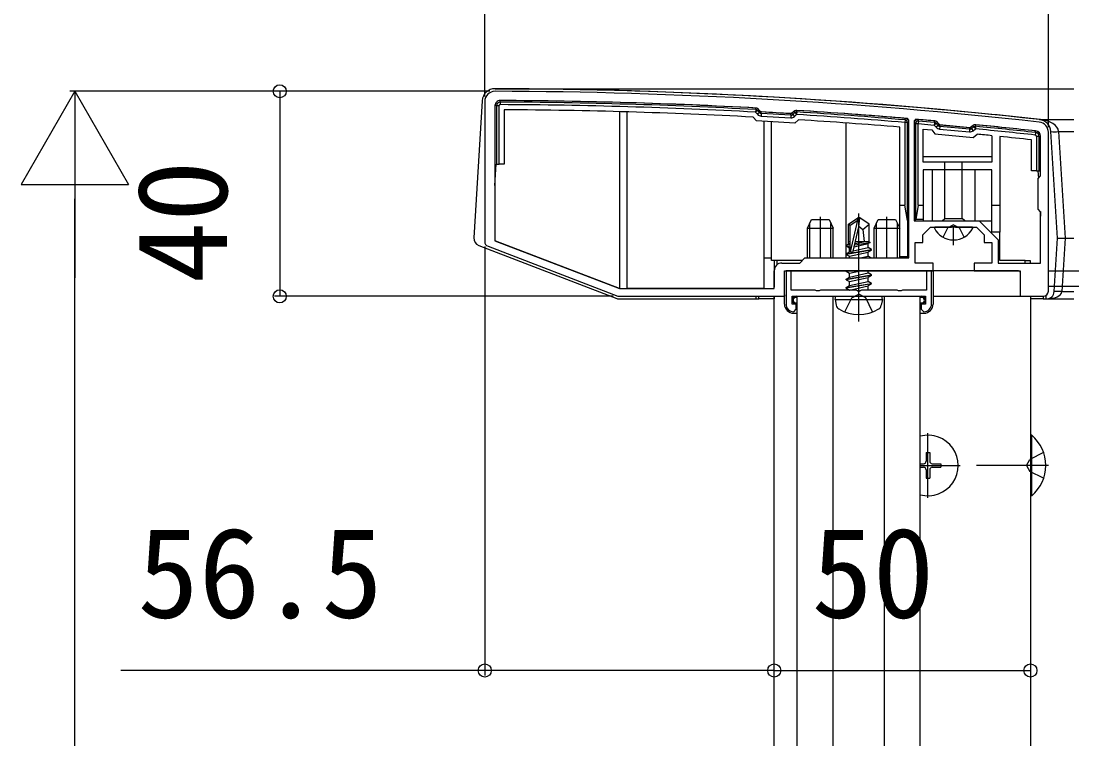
# Model space of a CAD drawing. Units: millimetres, scale not verified. Extents: x -1050 to 1050, y -1571 to 1561.
# Drawn here: x -696.5 to -491.4, y 982.8 to 1122.9 of the extents above; entities that cross this region are included whole.
import ezdxf
from ezdxf.enums import TextEntityAlignment as Align

# ---------------------------------------------------------------- set-up
doc = ezdxf.new("R2010")
doc.units = ezdxf.units.MM
doc.header["$LTSCALE"] = 8
for name, color, linetype in [('0-3_YKK_11', 7, 'Continuous'), ('0-4_YKK_12', 2, 'Continuous'), ('0-5_YKK_13', 4, 'Continuous'), ('0-6_YKK_D', 6, 'Continuous')]:
    doc.layers.add(name, color=color, linetype=linetype)
doc.styles.add('ＭＳ ゴシック', font='')
doc.styles.get('ＭＳ ゴシック').set_extended_font_data('MS Gothic')

msp = doc.modelspace()

# ---------------------------------------------------------------- linework, layer by layer
at = {"layer": '0-3_YKK_11'}
for p, q in [((-606, 1107.2), (-606, 1079.887)), ((-521.874, 1103.742), (-522.2, 1103.443)), ((-496, 1070.2), (-496, 1101.2)), ((-605.359, 1078.953), (-580, 1069.2))]:
    msp.add_line(p, q, dxfattribs=at)
for points in [[(-604, 1106.396), (-604, 1080.038), (-579.721, 1070.7)], [(-552.015, 1105.171), (-552.223, 1105.271), (-552.713, 1105.822), (-552.921, 1105.922)], [(-548, 1075.7), (-544.5, 1075.7), (-543.5, 1076.7), (-523.2, 1076.7), (-523.2, 1103.579), (-523.475, 1103.878)], [(-545.289, 1105.476), (-545.507, 1105.401), (-546.057, 1104.911), (-546.275, 1104.836)], [(-522.2, 1103.443), (-522.2, 1083.9), (-514.5, 1083.9), (-509.503, 1083.9), (-505.8, 1080.197), (-505.8, 1075.7), (-497.5, 1075.7), (-497.5, 1085.7), (-498, 1086.2), (-498, 1092.2), (-497.5, 1092.7), (-497.5, 1100.45)], [(-510.369, 1102.686), (-510.59, 1102.618), (-511.244, 1102.075), (-517.218, 1102.629), (-517.768, 1103.292), (-517.972, 1103.399)], [(-580, 1069.2), (-547.5, 1069.2), (-547.5, 1074.2), (-518.5, 1074.2), (-518.5, 1075.7), (-522, 1075.7), (-522, 1079.7), (-520.5, 1079.7), (-520.5, 1081.2), (-519, 1082.7), (-514.958, 1082.7), (-514.775, 1082.82), (-514.225, 1082.82), (-514.042, 1082.7), (-510, 1082.7), (-508.5, 1081.2), (-508.5, 1079.7), (-507, 1079.7), (-507, 1075.7), (-510.5, 1075.7), (-510.5, 1074.2), (-501.5, 1074.2), (-501.5, 1069.2), (-497, 1069.2)], [(-579.721, 1070.7), (-549.5, 1070.7), (-549.5, 1074.2)], [(-518.8, 1067.7), (-518.8, 1074.2), (-519.8, 1074.2), (-519.8, 1070.4), (-524.48, 1070.4), (-524.74, 1070.25), (-525.26, 1070.25), (-525.52, 1070.4), (-532.48, 1070.4), (-532.74, 1070.25), (-533, 1070.1), (-533.26, 1070.25), (-533.52, 1070.4), (-540.48, 1070.4), (-540.74, 1070.25), (-541.26, 1070.25), (-541.52, 1070.4), (-546.2, 1070.4), (-546.2, 1074.2), (-547.2, 1074.2), (-547.2, 1067.7)], [(-546, 1069.2), (-533, 1069.2), (-520, 1069.2), (-520, 1067.7), (-520.8, 1067.7), (-520.8, 1066.7), (-520.3, 1066.2)], [(-545.7, 1066.2), (-545.2, 1066.7), (-545.2, 1067.7), (-546, 1067.7), (-546, 1069.2)]]:
    msp.add_lwpolyline(points, dxfattribs=at)
for centre, radius, start, end in [((-604, 1107.2), 2, 89.80939, 179.99999), ((-607.32, 109.209), 999.997, 83.71122, 89.80938), ((-603, 1106.396), 1, 89.75176, 180), ((-607.32, 109.206), 998.2, 86.87597, 89.75176), ((-607.319, 109.223), 997.482, 86.49138, 86.82169), ((-607.322, 109.19), 998.215, 85.18167, 86.43713), ((-607.314, 109.281), 998.124, 84.86459, 85.08947), ((-607.32, 109.21), 998.195, 83.73506, 84.42628), ((-498, 1101.2), 2, 359.99999, 83.71124), ((-498.5, 1100.45), 1, 359.99999, 83.73507), ((-605, 1079.887), 1, 180.00003, 248.9625), ((-548, 1074.2), 1.5, 90.00001, 179.99999), ((-497, 1070.2), 1, 270.00001, 359.99999), ((-545.7, 1067.7), 1.5, 180.00001, 269.99999), ((-520.3, 1067.7), 1.5, 270.00001, 359.99999)]:
    msp.add_arc(centre, radius, start, end, dxfattribs=at)
at = {"layer": '0-4_YKK_12'}
for p, q in [((-533, 1064.256), (-533, 1085.329)), ((-549.5, 1069.2), (-547.5, 1069.2)), ((-545, 802.2), (-545, 1069.2)), ((-545, 1069.2), (-521, 1069.2)), ((-538.002, 802.2), (-538.002, 1069.2)), ((-528, 802.2), (-528, 1069.2)), ((-521, 802.2), (-521, 1069.2)), ((-496, 1036.2), (-510, 1036.2))]:
    msp.add_line(p, q, dxfattribs=at)
for points in [[(-499.5, 797.2), (-549.5, 797.2), (-549.5, 1069.2)], [(-518.5, 1069.2), (-499.5, 1069.2), (-499.5, 797.2)]]:
    msp.add_lwpolyline(points, dxfattribs=at)
at = {"layer": '0-5_YKK_13'}
for p, q in [((-603.987, 1109.7), (-491, 1109.7)), ((-606.495, 1107.353), (-608.131, 1080.607)), ((-603.7, 1106.396), (-603.2, 1106.396)), ((-602.997, 1107.096), (-602.999, 1106.596)), ((-602.997, 1107.096), (-602.996, 1107.396)), ((-553.108, 1105.632), (-553.135, 1105.133)), ((-553.108, 1105.632), (-553.092, 1105.931)), ((-552.762, 1105.465), (-552.537, 1105.664)), ((-579.721, 1105.223), (-579.721, 1070.7)), ((-578.221, 1070.7), (-578.221, 1105.181)), ((-553.135, 1105.133), (-552.756, 1104.706)), ((-552.383, 1105.039), (-552.756, 1104.706)), ((-552.038, 1104.872), (-552.067, 1104.373)), ((-552.067, 1104.373), (-546.272, 1104.034)), ((-552.038, 1104.872), (-552.021, 1105.171)), ((-546.243, 1104.533), (-552.038, 1104.872)), ((-546.243, 1104.533), (-546.272, 1104.034)), ((-545.882, 1104.659), (-546.081, 1104.883)), ((-545.456, 1105.038), (-545.882, 1104.659)), ((-545.882, 1104.659), (-545.549, 1104.285)), ((-545.549, 1104.285), (-545.123, 1104.664)), ((-545.456, 1105.038), (-545.123, 1104.664)), ((-545.092, 1105.163), (-545.123, 1104.664)), ((-545.092, 1105.163), (-545.073, 1105.463)), ((-523.958, 1103.617), (-524, 1103.119)), ((-523.958, 1103.617), (-523.933, 1103.916)), ((-521.356, 1103.395), (-521.33, 1103.694)), ((-497.562, 1103.685), (-491, 1103.685)), ((-551.5, 1103.338), (-551.5, 1076.7)), ((-550, 1076.7), (-550, 1103.25)), ((-535.5, 1103.014), (-535.5, 1076.7)), ((-524, 1103.119), (-524, 1087)), ((-523.5, 1103.119), (-524, 1103.119)), ((-523.5, 1084), (-523.5, 1103.119)), ((-523.5, 1103.119), (-523.2, 1103.119)), ((-523.2, 1077), (-523.2, 1103.119)), ((-521.9, 1102.897), (-521.4, 1102.897)), ((-521.9, 1102.897), (-521.9, 1084.2)), ((-521.356, 1103.395), (-521.4, 1102.897)), ((-518.208, 1103.118), (-521.356, 1103.395)), ((-520.4, 1101.805), (-518.755, 1101.661)), ((-520.4, 1095.4), (-520.4, 1101.805)), ((-518.755, 1101.661), (-518.128, 1100.906)), ((-518.208, 1103.118), (-518.252, 1102.62)), ((-517.503, 1102.502), (-517.888, 1102.182)), ((-517.867, 1102.94), (-517.636, 1103.131)), ((-517.165, 1102.323), (-517.211, 1101.825)), ((-517.211, 1101.825), (-511.402, 1101.286)), ((-517.165, 1102.323), (-517.137, 1102.622)), ((-511.356, 1101.784), (-517.165, 1102.323)), ((-511.356, 1101.784), (-511.402, 1101.286)), ((-510.99, 1101.898), (-511.182, 1102.128)), ((-510.56, 1102.254), (-510.99, 1101.898)), ((-510.99, 1101.898), (-510.671, 1101.513)), ((-510.671, 1101.513), (-510.241, 1101.87)), ((-510.56, 1102.254), (-510.241, 1101.87)), ((-510.192, 1102.367), (-510.241, 1101.87)), ((-510.192, 1102.367), (-510.163, 1102.666)), ((-518.128, 1100.906), (-510.67, 1100.214)), ((-510.67, 1100.214), (-509.923, 1100.834)), ((-507, 1100.542), (-507, 1095.4)), ((-505.5, 1100.389), (-505.5, 1087)), ((-499.3, 1093.7), (-499.3, 1099.733)), ((-498.513, 1101.156), (-498.567, 1100.659)), ((-498.513, 1101.156), (-498.48, 1101.454)), ((-497.8, 1100.361), (-498.3, 1100.361)), ((-498.3, 1100.361), (-498.3, 1093.7)), ((-497.8, 1093.7), (-497.8, 1100.361)), ((-497.8, 1100.361), (-497.5, 1100.361)), ((-497.5, 1093.7), (-497.5, 1100.361)), ((-494.23, 1080.515), (-495.505, 1101.353)), ((-494.007, 1101.353), (-492.733, 1080.515)), ((-494.007, 1101.353), (-491, 1101.353)), ((-507, 1096.4), (-520.4, 1096.4)), ((-507, 1095.4), (-520.4, 1095.4)), ((-516.2, 1084.4), (-516.2, 1095.4)), ((-512.8, 1084.4), (-512.8, 1095.4)), ((-518.683, 1093.9), (-518.683, 1083.9)), ((-510.317, 1093.9), (-510.317, 1083.9)), ((-498.3, 1093.7), (-499.3, 1093.7)), ((-498.3, 1093.7), (-497.8, 1093.7)), ((-498.042, 1093.7), (-497.953, 1092.237)), ((-497.8, 1093.7), (-497.5, 1093.7)), ((-525, 1087), (-524, 1087)), ((-523.5, 1084), (-524, 1087)), ((-521.4, 1087), (-521.867, 1084.2)), ((-521.4, 1087), (-520.4, 1087)), ((-520.4, 1087), (-520.4, 1084.2)), ((-507, 1087), (-505.5, 1087)), ((-505.5, 1087), (-505.5, 1081.7)), ((-497.556, 1085.75), (-497.5, 1084.835)), ((-543, 1082.5), (-542.2, 1084.2)), ((-542.567, 1076.7), (-542.567, 1083.42)), ((-542.2, 1084.2), (-538.8, 1084.2)), ((-540.5, 1076.7), (-540.5, 1084.7)), ((-538.8, 1084.2), (-538, 1082.5)), ((-538.433, 1076.7), (-538.433, 1083.42)), ((-535.001, 1083.271), (-533.177, 1084.502)), ((-535.001, 1079.418), (-535.001, 1083.271)), ((-535.001, 1083.271), (-534.648, 1083.083)), ((-534.581, 1077.899), (-533.177, 1084.076)), ((-532.823, 1084.502), (-533.177, 1084.502)), ((-533.177, 1084.076), (-533.177, 1084.502)), ((-533, 1082.729), (-533, 1084.502)), ((-533, 1082.729), (-532.823, 1084.502)), ((-530.999, 1083.271), (-532.823, 1084.502)), ((-532.176, 1082.265), (-530.999, 1083.271)), ((-530.999, 1079.828), (-530.999, 1083.271)), ((-530, 1082.5), (-529.2, 1084.2)), ((-529.567, 1076.7), (-529.567, 1083.42)), ((-529.2, 1084.2), (-525.8, 1084.2)), ((-527.5, 1076.7), (-527.5, 1084.7)), ((-525.8, 1084.2), (-525, 1082.5)), ((-525.433, 1076.7), (-525.433, 1083.42)), ((-523.5, 1084), (-523.5, 1077)), ((-521.9, 1084.2), (-521.867, 1084.2)), ((-520.4, 1084.2), (-521.867, 1084.2)), ((-518.683, 1083.9), (-510.317, 1083.9)), ((-514.5, 1083.158), (-515.645, 1082.549)), ((-514.5, 1083.158), (-513.355, 1082.549)), ((-512.3, 1083.9), (-512.8, 1084.4)), ((-510.317, 1083.9), (-507, 1083.9)), ((-543, 1076.7), (-543, 1082.5)), ((-543, 1082.5), (-538, 1082.5)), ((-538, 1076.7), (-538, 1082.5)), ((-534.071, 1078.02), (-533, 1082.729)), ((-530, 1076.7), (-530, 1082.5)), ((-530, 1082.5), (-525, 1082.5)), ((-525, 1076.7), (-525, 1082.5)), ((-510.904, 1082.7), (-518.096, 1082.7)), ((-516.55, 1080.734), (-515.645, 1082.549)), ((-514.5, 1079.2), (-514.5, 1082.7)), ((-512.45, 1080.734), (-513.355, 1082.549)), ((-505.5, 1076.2), (-505.5, 1081.7)), ((-607.172, 1079.115), (-580.231, 1068.753)), ((-579.721, 1070.7), (-603.808, 1079.964)), ((-535.354, 1079.214), (-534.648, 1079.351)), ((-535.354, 1078.96), (-535.354, 1079.214)), ((-535.354, 1078.96), (-534.648, 1079.077)), ((-535.354, 1078.96), (-534.824, 1078.655)), ((-535.001, 1079.911), (-534.648, 1079.911)), ((-533.878, 1078.868), (-531.176, 1079.479)), ((-533.798, 1079.217), (-530.764, 1079.716)), ((-533.727, 1079.53), (-531.766, 1079.911)), ((-533.641, 1079.911), (-530.999, 1079.911)), ((-530.764, 1079.716), (-531.176, 1079.479)), ((-531.176, 1078.696), (-531.176, 1079.479)), ((-530.999, 1079.828), (-530.764, 1079.716)), ((-494.867, 1070.108), (-494.23, 1080.515)), ((-492.733, 1080.515), (-491, 1080.515)), ((-535.472, 1077.498), (-530.528, 1078.322)), ((-530.528, 1078.204), (-535.472, 1077.38)), ((-535.472, 1077.38), (-535.472, 1077.498)), ((-535.472, 1077.38), (-534.824, 1077.007)), ((-534.824, 1078.655), (-534.644, 1078.695)), ((-534.824, 1077.872), (-534.824, 1078.655)), ((-534.824, 1077.007), (-531.176, 1077.831)), ((-534.824, 1076.7), (-534.824, 1077.007)), ((-534.065, 1078.043), (-531.176, 1078.696)), ((-532.717, 1076.7), (-531.176, 1077.048)), ((-530.528, 1078.322), (-531.176, 1078.696)), ((-530.528, 1078.204), (-531.176, 1077.831)), ((-531.176, 1077.048), (-531.176, 1077.831)), ((-530.573, 1076.7), (-531.176, 1077.048)), ((-530.528, 1078.204), (-530.528, 1078.322)), ((-525, 1077), (-523.5, 1077)), ((-523.5, 1077), (-523.2, 1077)), ((-551.5, 1076.7), (-550, 1076.7)), ((-551.5, 1076.7), (-551.5, 1070.7)), ((-550, 1076.2), (-550, 1076.7)), ((-549.5, 1076.2), (-550, 1076.2)), ((-549.5, 1076.2), (-549.5, 1070.999)), ((-549, 1076.2), (-549.5, 1076.2)), ((-549, 1076.2), (-549, 1075.318)), ((-544, 1076.2), (-549, 1076.2)), ((-500.5, 1076.2), (-505.5, 1076.2)), ((-500.5, 1075.7), (-500.5, 1076.2)), ((-500.499, 1076.2), (-499.561, 1076.2)), ((-499.561, 1076.2), (-499.561, 1075.7)), ((-501.8, 1074.2), (-547.2, 1074.2)), ((-535.472, 1074.085), (-535.472, 1074.202)), ((-534.78, 1074.2), (-535.472, 1074.085)), ((-535.472, 1074.085), (-534.824, 1073.711)), ((-535.472, 1072.555), (-530.528, 1073.379)), ((-530.528, 1073.261), (-535.472, 1072.437)), ((-534.824, 1073.711), (-532.659, 1074.2)), ((-534.824, 1072.928), (-534.824, 1073.711)), ((-534.824, 1072.063), (-531.176, 1072.887)), ((-531.176, 1073.752), (-531.176, 1074.2)), ((-530.528, 1073.379), (-531.176, 1073.752)), ((-530.528, 1073.261), (-531.176, 1072.887)), ((-531.176, 1072.104), (-531.176, 1072.887)), ((-530.528, 1073.261), (-530.528, 1073.379)), ((-501.5, 1073.9), (-501.5, 1069.2)), ((-496, 1074.2), (-455.503, 1074.2)), ((-553, 1070.7), (-578.221, 1070.7)), ((-552.5, 1070.7), (-553, 1070.7)), ((-551.5, 1070.7), (-552.5, 1070.7)), ((-547.5, 1067.7), (-547.5, 1071.2)), ((-535.472, 1072.437), (-535.472, 1072.555)), ((-535.472, 1072.437), (-534.824, 1072.063)), ((-535.472, 1070.907), (-530.528, 1071.731)), ((-530.528, 1071.613), (-535.472, 1070.789)), ((-535.472, 1070.907), (-534.824, 1071.28)), ((-535.472, 1070.789), (-535.472, 1070.907)), ((-535.472, 1070.789), (-534.824, 1070.415)), ((-534.824, 1071.28), (-531.176, 1072.104)), ((-534.824, 1071.28), (-534.824, 1072.063)), ((-534.824, 1070.415), (-531.176, 1071.239)), ((-530.528, 1071.731), (-531.176, 1072.104)), ((-530.528, 1071.613), (-531.176, 1071.239)), ((-531.176, 1070.457), (-531.176, 1071.239)), ((-530.528, 1071.613), (-530.528, 1071.731)), ((-496, 1071.2), (-455.503, 1071.2)), ((-579.944, 1068.7), (-553, 1068.7)), ((-553, 1068.7), (-553, 1069.2)), ((-553, 1068.7), (-552.5, 1068.7)), ((-552.5, 1068.7), (-552.5, 1069.2)), ((-549.5, 1068.7), (-552.5, 1068.7)), ((-549.5, 1069.2), (-549.5, 1068.7)), ((-547.5, 1069.499), (-547.5, 1069.2)), ((-537.604, 1068.611), (-537.501, 1069.2)), ((-537.501, 1069.2), (-528.499, 1069.2)), ((-534.824, 1070.4), (-534.824, 1070.415)), ((-531.176, 1070.457), (-531.363, 1070.4)), ((-531.078, 1070.4), (-531.176, 1070.457)), ((-528.396, 1068.611), (-528.499, 1069.2)), ((-497, 1068.7), (-499.5, 1068.7)), ((-496.5, 1069.334), (-496.5, 1068.7)), ((-496.5, 1068.7), (-496.364, 1068.7)), ((-496.364, 1068.7), (-491, 1068.7)), ((-493.37, 1070.108), (-491, 1070.108)), ((-545.25, 1067.9), (-545, 1067.9)), ((-537.604, 1068.611), (-537.402, 1067.464)), ((-537.604, 1068.611), (-528.396, 1068.611)), ((-528.396, 1068.611), (-528.598, 1067.464)), ((-521, 1067.9), (-520.75, 1067.9)), ((-520.75, 1067.7), (-521, 1067.7)), ((-520.75, 1067.7), (-520.75, 1067.9)), ((-545.7, 1065.9), (-545, 1065.9)), ((-521, 1065.9), (-520.3, 1065.9)), ((-519.5, 1029.9), (-519.5, 1042.5)), ((-499.5, 1042.1), (-499.5, 1030.3)), ((-499.252, 1042.1), (-499.5, 1042.1)), ((-499.252, 1030.3), (-499.252, 1042.1)), ((-519.85, 1038.7), (-519.15, 1038.7)), ((-519.85, 1038.7), (-519.85, 1037.05)), ((-519.15, 1038.7), (-519.15, 1037.05)), ((-496.917, 1038.7), (-499.635, 1037.345)), ((-521, 1036.55), (-520.35, 1036.55)), ((-521, 1036.2), (-513.2, 1036.2)), ((-521, 1035.85), (-520.35, 1035.85)), ((-518.65, 1036.55), (-517, 1036.55)), ((-518.65, 1035.85), (-517, 1035.85)), ((-517, 1036.55), (-517, 1035.85)), ((-500.244, 1036.2), (-499.635, 1037.345)), ((-500.244, 1036.2), (-499.635, 1035.055)), ((-519.85, 1035.35), (-519.85, 1033.7)), ((-519.15, 1035.35), (-519.15, 1033.7)), ((-496.917, 1033.7), (-499.635, 1035.055)), ((-519.85, 1033.7), (-519.15, 1033.7)), ((-499.252, 1030.3), (-499.5, 1030.3))]:
    msp.add_line(p, q, dxfattribs=at)
for points in [[(-603.7, 1106.396), (-604, 1106.396), (-604, 1090.82), (-603.744, 1095), (-603.7, 1095)], [(-603.7, 1106.396), (-603.7, 1095), (-603.2, 1095)], [(-602.2, 1105.592), (-602.2, 1095), (-603.2, 1095), (-603.2, 1106.396)], [(-552.383, 1105.039), (-552.158, 1105.238), (-552.537, 1105.664)], [(-544.77, 1103.64), (-545.503, 1102.988), (-552.953, 1103.423), (-553.605, 1104.157)], [(-552.383, 1105.039), (-552.762, 1105.465), (-553.135, 1105.133)], [(-546.243, 1104.533), (-546.226, 1104.833), (-552.021, 1105.171)], [(-545.456, 1105.038), (-545.655, 1105.262), (-546.081, 1104.883)], [(-518.208, 1103.118), (-518.181, 1103.417), (-521.33, 1103.694)], [(-525, 1077), (-525, 1087), (-525, 1102.199)], [(-521.9, 1102.897), (-522.2, 1102.897), (-522.2, 1084.2), (-521.9, 1084.2)], [(-521.4, 1087), (-521.4, 1102.897), (-518.252, 1102.62), (-517.888, 1102.182)], [(-517.503, 1102.502), (-517.867, 1102.94), (-518.252, 1102.62)], [(-517.503, 1102.502), (-517.272, 1102.693), (-517.636, 1103.131)], [(-511.356, 1101.784), (-511.328, 1102.083), (-517.137, 1102.622)], [(-510.56, 1102.254), (-510.752, 1102.485), (-511.182, 1102.128)], [(-507, 1087), (-507, 1093.9), (-520.4, 1093.9), (-520.4, 1087)], [(-505.5, 1081.7), (-507, 1081.7), (-507, 1087)], [(-534.648, 1078.085), (-534.648, 1083.083), (-533.177, 1084.076)], [(-520.4, 1084.2), (-520.4, 1083.9), (-518.683, 1083.9)], [(-516.7, 1083.9), (-516.2, 1084.4), (-512.8, 1084.4)], [(-533, 1082.855), (-532.176, 1082.265), (-531.941, 1079.911)], [(-535.354, 1079.214), (-534.824, 1079.52), (-534.648, 1079.56)], [(-494.23, 1080.515), (-492.733, 1080.515), (-493.37, 1070.108)], [(-535.472, 1077.498), (-534.824, 1077.872), (-534.599, 1077.923)], [(-500.499, 1075.7), (-500.499, 1076.2), (-500.5, 1076.2)], [(-547.203, 1074.2), (-518.5, 1074.2), (-518.5, 1067.7)], [(-535.472, 1072.555), (-534.824, 1072.928), (-531.176, 1073.752)], [(-535.707, 1066.164), (-534.348, 1068.891), (-533, 1069.607)], [(-530.293, 1066.164), (-531.652, 1068.891), (-533, 1069.607)], [(-497, 1069.2), (-497, 1068.7), (-496.5, 1068.7)], [(-545, 1067.7), (-545.25, 1067.7), (-545.25, 1067.9)]]:
    msp.add_lwpolyline(points, dxfattribs=at)
for centre, radius, start, end in [((-604, 1107.2), 2.5, 89.80937, 176.5), ((-607.32, 109.206), 1000.5, 83.71123, 89.80937), ((-603, 1106.396), 1, 89.75176, 180), ((-603, 1106.396), 0.7, 89.75176, 180), ((-603, 1106.396), 0.2, 89.75176, 180), ((-607.32, 109.206), 997.4, 86.88579, 89.75176), ((-607.32, 109.206), 997.9, 86.88579, 89.75176), ((-607.32, 109.206), 998.2, 86.88579, 89.75176), ((-607.32, 109.206), 996.4, 86.90973, 89.70556), ((-553.135, 1105.133), 0.5, 41.65653, 86.88579), ((-553.135, 1105.133), 0.8, 41.65653, 86.88579), ((-552.009, 1105.371), 1, 221.65653, 266.65653), ((-552.009, 1105.371), 0.5, 221.65653, 266.65653), ((-552.009, 1105.371), 0.2, 221.65653, 266.65653), ((-546.214, 1105.033), 1, 266.65653, 311.65653), ((-546.214, 1105.033), 0.5, 266.65653, 311.65653), ((-546.214, 1105.033), 0.2, 266.65653, 311.65653), ((-545.123, 1104.664), 0.8, 86.42476, 131.65653), ((-545.123, 1104.664), 0.5, 86.42476, 131.65653), ((-607.32, 109.206), 997.4, 85.20806, 86.42476), ((-607.32, 109.206), 997.9, 85.20806, 86.42476), ((-607.32, 109.206), 998.2, 85.20806, 86.42476), ((-607.32, 109.206), 996.4, 85.26094, 86.40081), ((-524, 1103.119), 0.5, 0, 85.20806), ((-524, 1103.119), 0.8, 0, 85.20806), ((-521.4, 1102.897), 0.8, 84.97702, 180), ((-498, 1101.2), 2.5, 3.5, 83.71123), ((-497.644, 1104.434), 0.754, 263.74114, 276.25886), ((-521.4, 1102.897), 0.5, 84.97702, 180), ((-518.252, 1102.62), 0.5, 39.7, 84.97702), ((-518.252, 1102.62), 0.8, 39.7, 84.97702), ((-517.119, 1102.821), 1, 219.7, 264.7), ((-517.119, 1102.821), 0.5, 219.7, 264.7), ((-517.119, 1102.821), 0.2, 219.7, 264.7), ((-511.31, 1102.282), 1, 264.7, 309.7), ((-511.31, 1102.282), 0.5, 264.7, 309.7), ((-511.31, 1102.282), 0.2, 264.7, 309.7), ((-510.241, 1101.87), 0.8, 84.41442, 129.7), ((-510.241, 1101.87), 0.5, 84.41442, 129.7), ((-607.32, 109.206), 997.4, 83.74021, 84.41442), ((-607.32, 109.206), 997.9, 83.74021, 84.41442), ((-607.32, 109.206), 998.2, 83.74021, 84.41442), ((-498.6, 1100.361), 1.1, 0, 83.74021), ((-607.32, 109.206), 996.4, 84.2215, 84.39044), ((-607.32, 109.206), 996.4, 83.77629, 84.1348), ((-498.6, 1100.361), 0.3, 0, 83.74021), ((-498.6, 1100.361), 0.8, 0, 83.74021), ((-494.756, 1107.51), 6.203, 263.06854, 276.93146), ((-518.096, 1082.546), 0.154, 90, 207.28096), ((-514.5, 1084.4), 4.2, 207.28096, 332.71904), ((-510.904, 1082.546), 0.154, 332.71904, 90), ((-606.634, 1080.515), 1.5, 176.5, 248.96249), ((-534.356, 1078.085), 0.292, 180, 347.19096), ((-501.8, 1073.9), 0.3, 0, 90), ((-579.944, 1069.5), 0.8, 248.96249, 270), ((-545.25, 1068.45), 0.75, 70.52742, 270), ((-545.25, 1068.45), 0.55, 62.96235, 270), ((-520.75, 1068.45), 0.75, 270, 109.47209), ((-520.75, 1068.45), 0.55, 270, 117.03694), ((-496.364, 1070.2), 1.5, 270, 356.5), ((-494.118, 1063.951), 6.203, 83.06854, 96.93146), ((-545.7, 1067.7), 1.8, 180, 270), ((-536.359, 1067.648), 1.059, 190, 239.36409), ((-533, 1073.32), 7.651, 239.36409, 300.63591), ((-529.641, 1067.648), 1.059, 300.63591, 350), ((-520.3, 1067.7), 1.8, 270, 0), ((-519.5, 1036.2), 5.9, 255.27147, 104.72853), ((-504.2, 1036.2), 7.7, 309.98312, 50.01688), ((-520.35, 1037.05), 0.5, 270, 0), ((-520.35, 1035.35), 0.5, 0, 90), ((-518.65, 1037.05), 0.5, 180, 270), ((-518.65, 1035.35), 0.5, 90, 180)]:
    msp.add_arc(centre, radius, start, end, dxfattribs=at)
for centre, major_axis, ratio, start_param, end_param in [((-607.32, 109.206), (1002, 0), 0.998503, 1.4707181, 1.5674692), ((-607.32, 109.206), (1002, 0), 0.998503, 1.4610366, 1.4707181), ((-498, 1101.2), (4, 0), 0.625, 0.0610865, 1.4610366), ((-496.364, 1070.2), (3, 0), 0.5, 4.712389, 6.2220988)]:
    msp.add_ellipse(centre, major_axis=major_axis, ratio=ratio, start_param=start_param, end_param=end_param, dxfattribs=at)
at = {"layer": '0-6_YKK_D'}
for p, q in [((-606, 1108.2), (-606, 1190.2)), ((-606, 1108.201), (-606, 1150.2)), ((-496, 1102.201), (-496, 1150.2)), ((-686, 1109.201), (-696.5, 1091.014)), ((-604.993, 1109.201), (-687, 1109.201)), ((-686, 1109.201), (-675.5, 1091.014)), ((-686, 1109.201), (-686, 1072.828)), ((-604.993, 1109.201), (-647, 1109.201)), ((-646, 1109.201), (-646, 1069.201)), ((-696.5, 1091.014), (-675.5, 1091.014)), ((-686, 823.201), (-686, 1088.201)), ((-606, 1078.888), (-606, 995.201)), ((-580.944, 1069.201), (-647, 1069.201)), ((-549.5, 996.201), (-499.5, 996.201))]:
    msp.add_line(p, q, dxfattribs=at)
msp.add_lwpolyline([(-549.5, 996.201), (-606, 996.201), (-677.009, 996.201)], dxfattribs=at)
for centre in [(-646, 1109.201), (-646, 1069.201), (-606, 996.201), (-549.5, 996.201), (-549.5, 996.201), (-499.5, 996.201)]:
    msp.add_circle(centre, 1.275, dxfattribs=at)

# ---------------------------------------------------------------- texts
at = {"layer": '0-6_YKK_D', "style": 'ＭＳ ゴシック'}
msp.add_text('40', height=17.6, rotation=90, dxfattribs=at).set_placement((-651, 1071.746), align=Align.BOTTOM_LEFT)
for s, p in [('56.5', (-673.782, 1001.201)), ('50', (-542.227, 1001.201))]:
    msp.add_text(s, height=17.6, dxfattribs=at).set_placement(p, align=Align.BOTTOM_LEFT)

doc.saveas('drawing.dxf')
